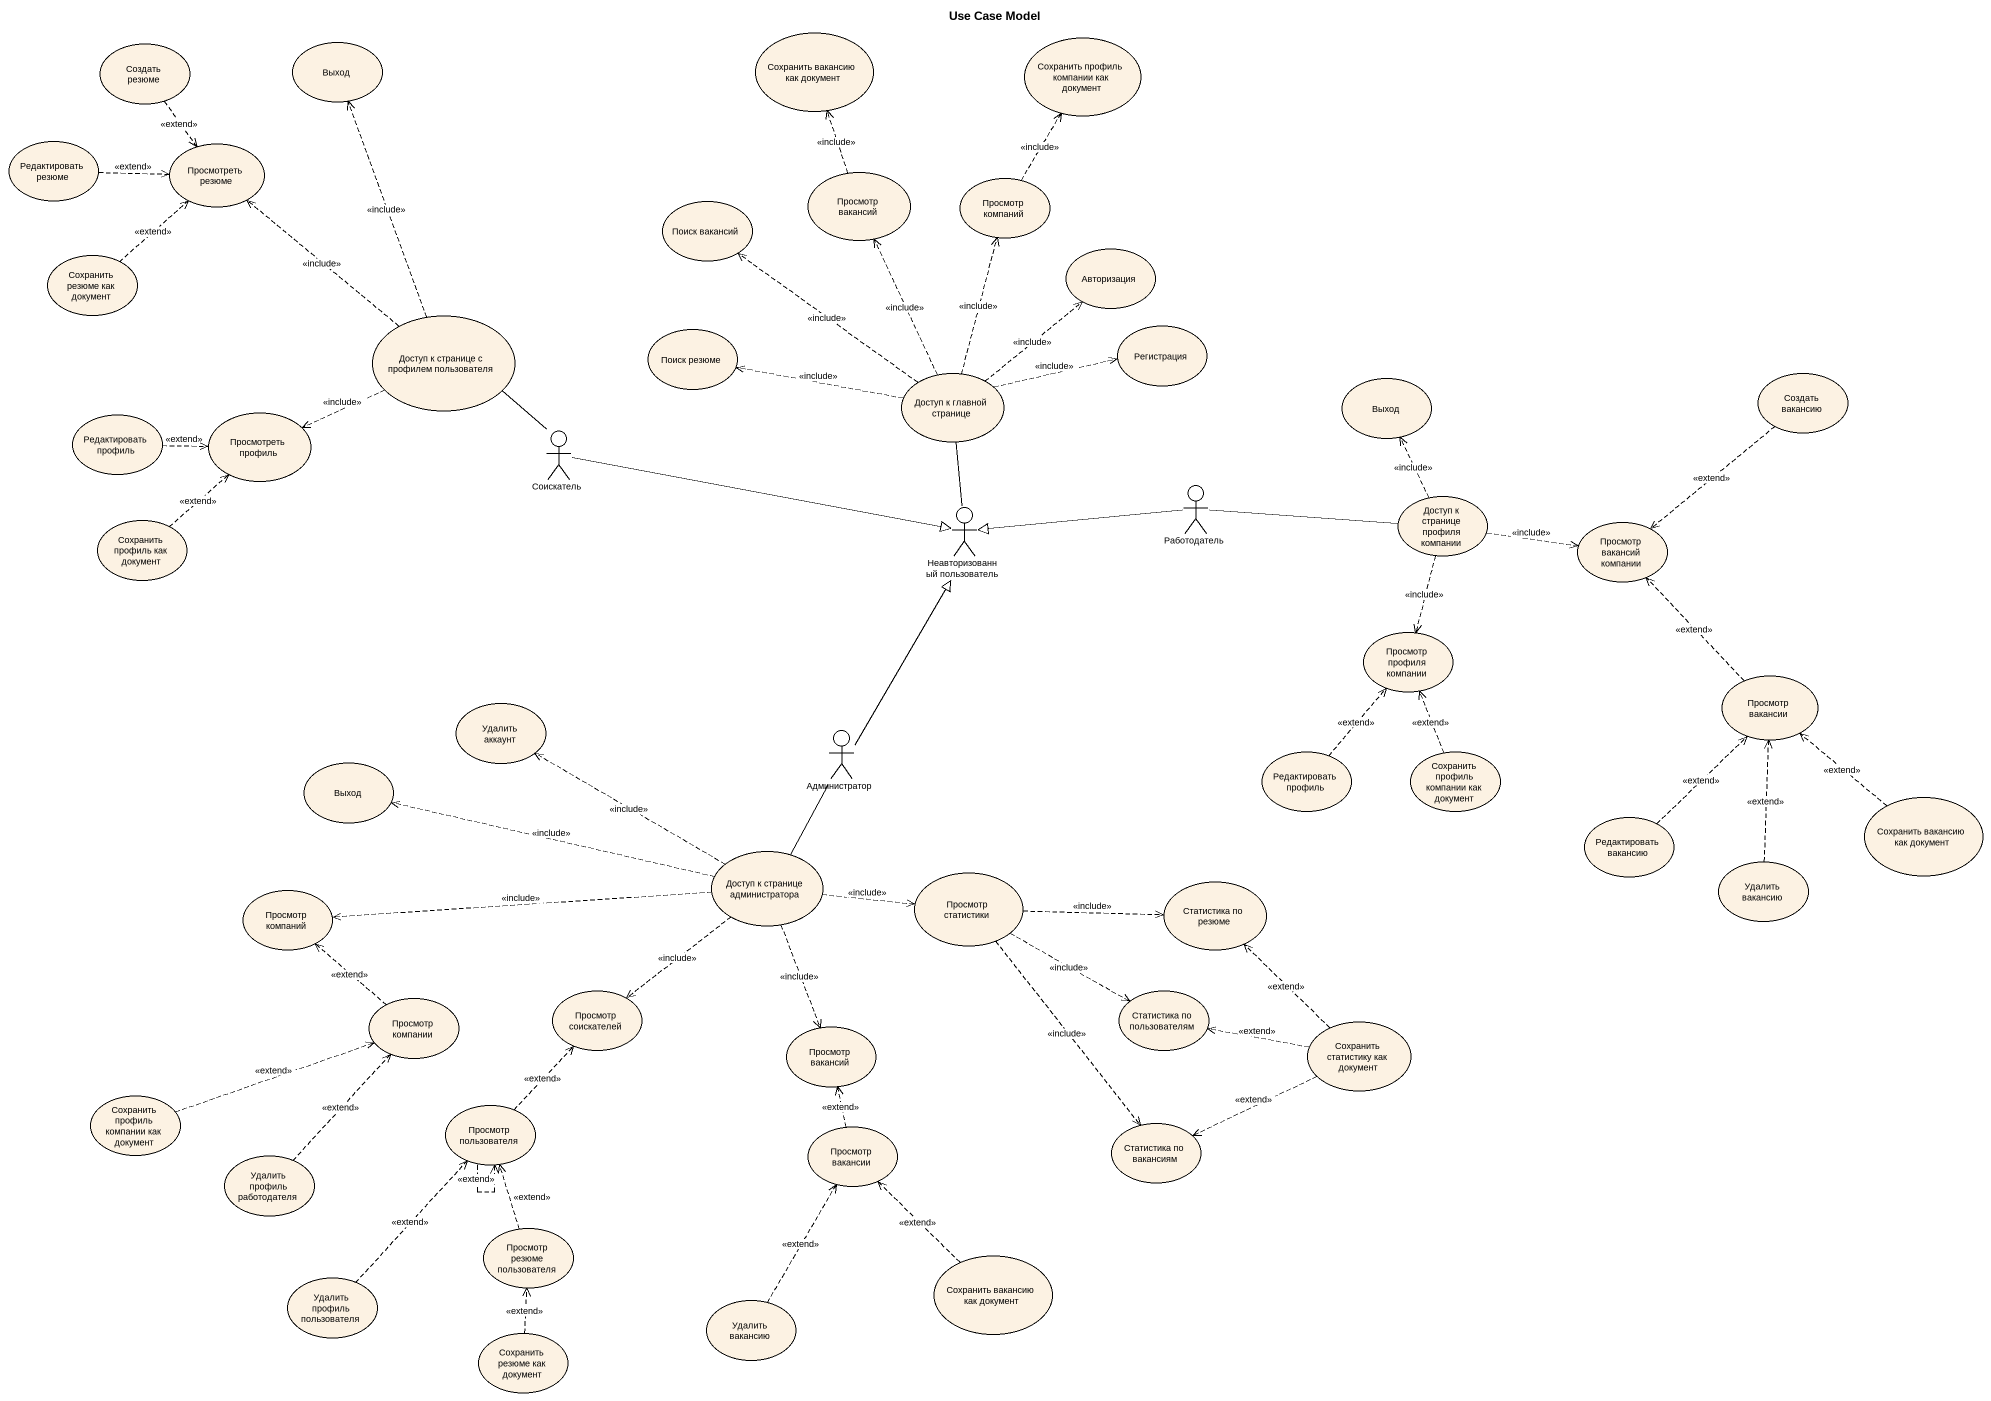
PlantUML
@startuml
title Use Case Model
usecase "Создать резюме" as Создать_резюме
usecase Выход
usecase "Сохранить вакансию как документ" as Сохранить_вакансию_как
usecase "Сохранить профиль компании как документ" as Сохранить_профиль_компании
usecase "Редактировать резюме" as Редактировать_резюме
usecase "Просмотреть резюме" as Просмотреть_резюме
usecase "Просмотр вакансий" as Просмотр_вакансий
usecase "Просмотр компаний" as Просмотр_компаний
usecase "Поиск вакансий" as Поиск_вакансий
usecase "Сохранить резюме как документ" as Сохранить_резюме_как
usecase Авторизация
usecase "Доступ к странице с профилем пользователя" as Доступ_к_странице_с
usecase "Поиск резюме" as Поиск_резюме
usecase Регистрация
usecase "Доступ к главной странице" as Доступ_к_главной_странице
usecase "Выход" as Выход_2
usecase "Создать вакансию" as Создать_вакансию
usecase "Редактировать профиль" as Редактировать_профиль
usecase "Просмотреть профиль" as Просмотреть_профиль
actor Соискатель
actor Работодатель
usecase "Доступ к странице профиля компании" as Доступ_к_странице_профиля
usecase "Сохранить профиль как документ" as Сохранить_профиль_как
actor "Неавторизованный пользователь" as Неавторизованный
usecase "Просмотр вакансий компании" as Просмотр_вакансий_компании
usecase "Просмотр профиля компании" as Просмотр_профиля_компании
usecase "Просмотр вакансии" as Просмотр_вакансии
usecase "Удалить аккаунт" as Удалить_аккаунт
usecase "Выход" as Выход_3
actor Администратор
usecase "Редактировать профиль" as Редактировать_профиль_2
usecase "Сохранить профиль компании как документ" as Сохранить_профиль_компании_2
usecase "Сохранить вакансию как документ" as Сохранить_вакансию_как_2
usecase "Редактировать вакансию" as Редактировать_вакансию
usecase "Доступ к странице администратора" as Доступ_к_странице
usecase "Просмотр статистики" as Просмотр_статистики
usecase "Статистика по резюме" as Статистика_по_резюме
usecase "Удалить вакансию" as Удалить_вакансию
usecase "Просмотр компаний" as Просмотр_компаний_2
usecase "Просмотр компании" as Просмотр_компании
usecase "Просмотр соискателей" as Просмотр_соискателей
usecase "Статистика по пользователям" as Статистика_по_пользователям
usecase "Просмотр вакансий" as Просмотр_вакансий_2
usecase "Сохранить статистику как документ" as Сохранить_статистику_как
usecase "Сохранить профиль компании как документ" as Сохранить_профиль_компании_3
usecase "Просмотр пользователя" as Просмотр_пользователя
usecase "Просмотр вакансии" as Просмотр_вакансии_2
usecase "Статистика по вакансиям" as Статистика_по_вакансиям
usecase "Удалить профиль работодателя" as Удалить_профиль_работодателя
usecase "Просмотр резюме пользователя" as Просмотр_резюме_пользователя
usecase "Сохранить вакансию как документ" as Сохранить_вакансию_как_3
usecase "Удалить профиль пользователя" as Удалить_профиль_пользователя
usecase "Удалить вакансию" as Удалить_вакансию_2
usecase "Сохранить резюме как документ" as Сохранить_резюме_как_2
Создать_резюме ..> Просмотреть_резюме : <<extend>>
Редактировать_резюме .right.> Просмотреть_резюме : <<extend>>
Просмотр_вакансий .up.> Сохранить_вакансию_как : <<include>>
Просмотр_компаний .up.> Сохранить_профиль_компании : <<include>>
Сохранить_резюме_как .up.> Просмотреть_резюме : <<extend>>
Доступ_к_странице_с .up.> Выход : <<include>>
Доступ_к_странице_с .up.> Просмотреть_резюме : <<include>>
Доступ_к_странице_с .left.> Просмотреть_профиль : <<include>>
Доступ_к_главной_странице .up.> Просмотр_вакансий : <<include>>
Доступ_к_главной_странице .up.> Просмотр_компаний : <<include>>
Доступ_к_главной_странице .up.> Поиск_вакансий : <<include>>
Доступ_к_главной_странице .up.> Авторизация : <<include>>
Доступ_к_главной_странице .left.> Поиск_резюме : <<include>>
Доступ_к_главной_странице .right.> Регистрация : <<include>>
Создать_вакансию ..> Просмотр_вакансий_компании : <<extend>>
Редактировать_профиль .right.> Просмотреть_профиль : <<extend>>
Соискатель -up- Доступ_к_странице_с
Соискатель -right-|> Неавторизованный
Работодатель -right- Доступ_к_странице_профиля
Работодатель -left-|> Неавторизованный
Доступ_к_странице_профиля .up.> Выход_2 : <<include>>
Доступ_к_странице_профиля .right.> Просмотр_вакансий_компании : <<include>>
Доступ_к_странице_профиля ..> Просмотр_профиля_компании : <<include>>
Сохранить_профиль_как .up.> Просмотреть_профиль : <<extend>>
Неавторизованный -up- Доступ_к_главной_странице
Просмотр_вакансии .up.> Просмотр_вакансий_компании : <<extend>>
Администратор -up-|> Неавторизованный
Администратор -- Доступ_к_странице
Редактировать_профиль_2 .up.> Просмотр_профиля_компании : <<extend>>
Сохранить_профиль_компании_2 .up.> Просмотр_профиля_компании : <<extend>>
Сохранить_вакансию_как_2 .up.> Просмотр_вакансии : <<extend>>
Редактировать_вакансию .up.> Просмотр_вакансии : <<extend>>
Доступ_к_странице .left.> Удалить_аккаунт : <<include>>
Доступ_к_странице .left.> Выход_3 : <<include>>
Доступ_к_странице .right.> Просмотр_статистики : <<include>>
Доступ_к_странице .left.> Просмотр_компаний_2 : <<include>>
Доступ_к_странице ..> Просмотр_соискателей : <<include>>
Доступ_к_странице ..> Просмотр_вакансий_2 : <<include>>
Просмотр_статистики .right.> Статистика_по_резюме : <<include>>
Просмотр_статистики .right.> Статистика_по_пользователям : <<include>>
Просмотр_статистики ..> Статистика_по_вакансиям : <<include>>
Удалить_вакансию .up.> Просмотр_вакансии : <<extend>>
Просмотр_компании .up.> Просмотр_компаний_2 : <<extend>>
Сохранить_статистику_как .up.> Статистика_по_резюме : <<extend>>
Сохранить_статистику_как .left.> Статистика_по_пользователям : <<extend>>
Сохранить_статистику_как .left.> Статистика_по_вакансиям : <<extend>>
Сохранить_профиль_компании_3 .right.> Просмотр_компании : <<extend>>
Просмотр_пользователя .up.> Просмотр_соискателей : <<extend>>
Просмотр_пользователя ..> Просмотр_пользователя : <<extend>>
Просмотр_вакансии_2 .up.> Просмотр_вакансий_2 : <<extend>>
Удалить_профиль_работодателя .up.> Просмотр_компании : <<extend>>
Просмотр_резюме_пользователя .up.> Просмотр_пользователя : <<extend>>
Сохранить_вакансию_как_3 .up.> Просмотр_вакансии_2 : <<extend>>
Удалить_профиль_пользователя .up.> Просмотр_пользователя : <<extend>>
Удалить_вакансию_2 .up.> Просмотр_вакансии_2 : <<extend>>
Сохранить_резюме_как_2 .up.> Просмотр_резюме_пользователя : <<extend>>
@enduml
